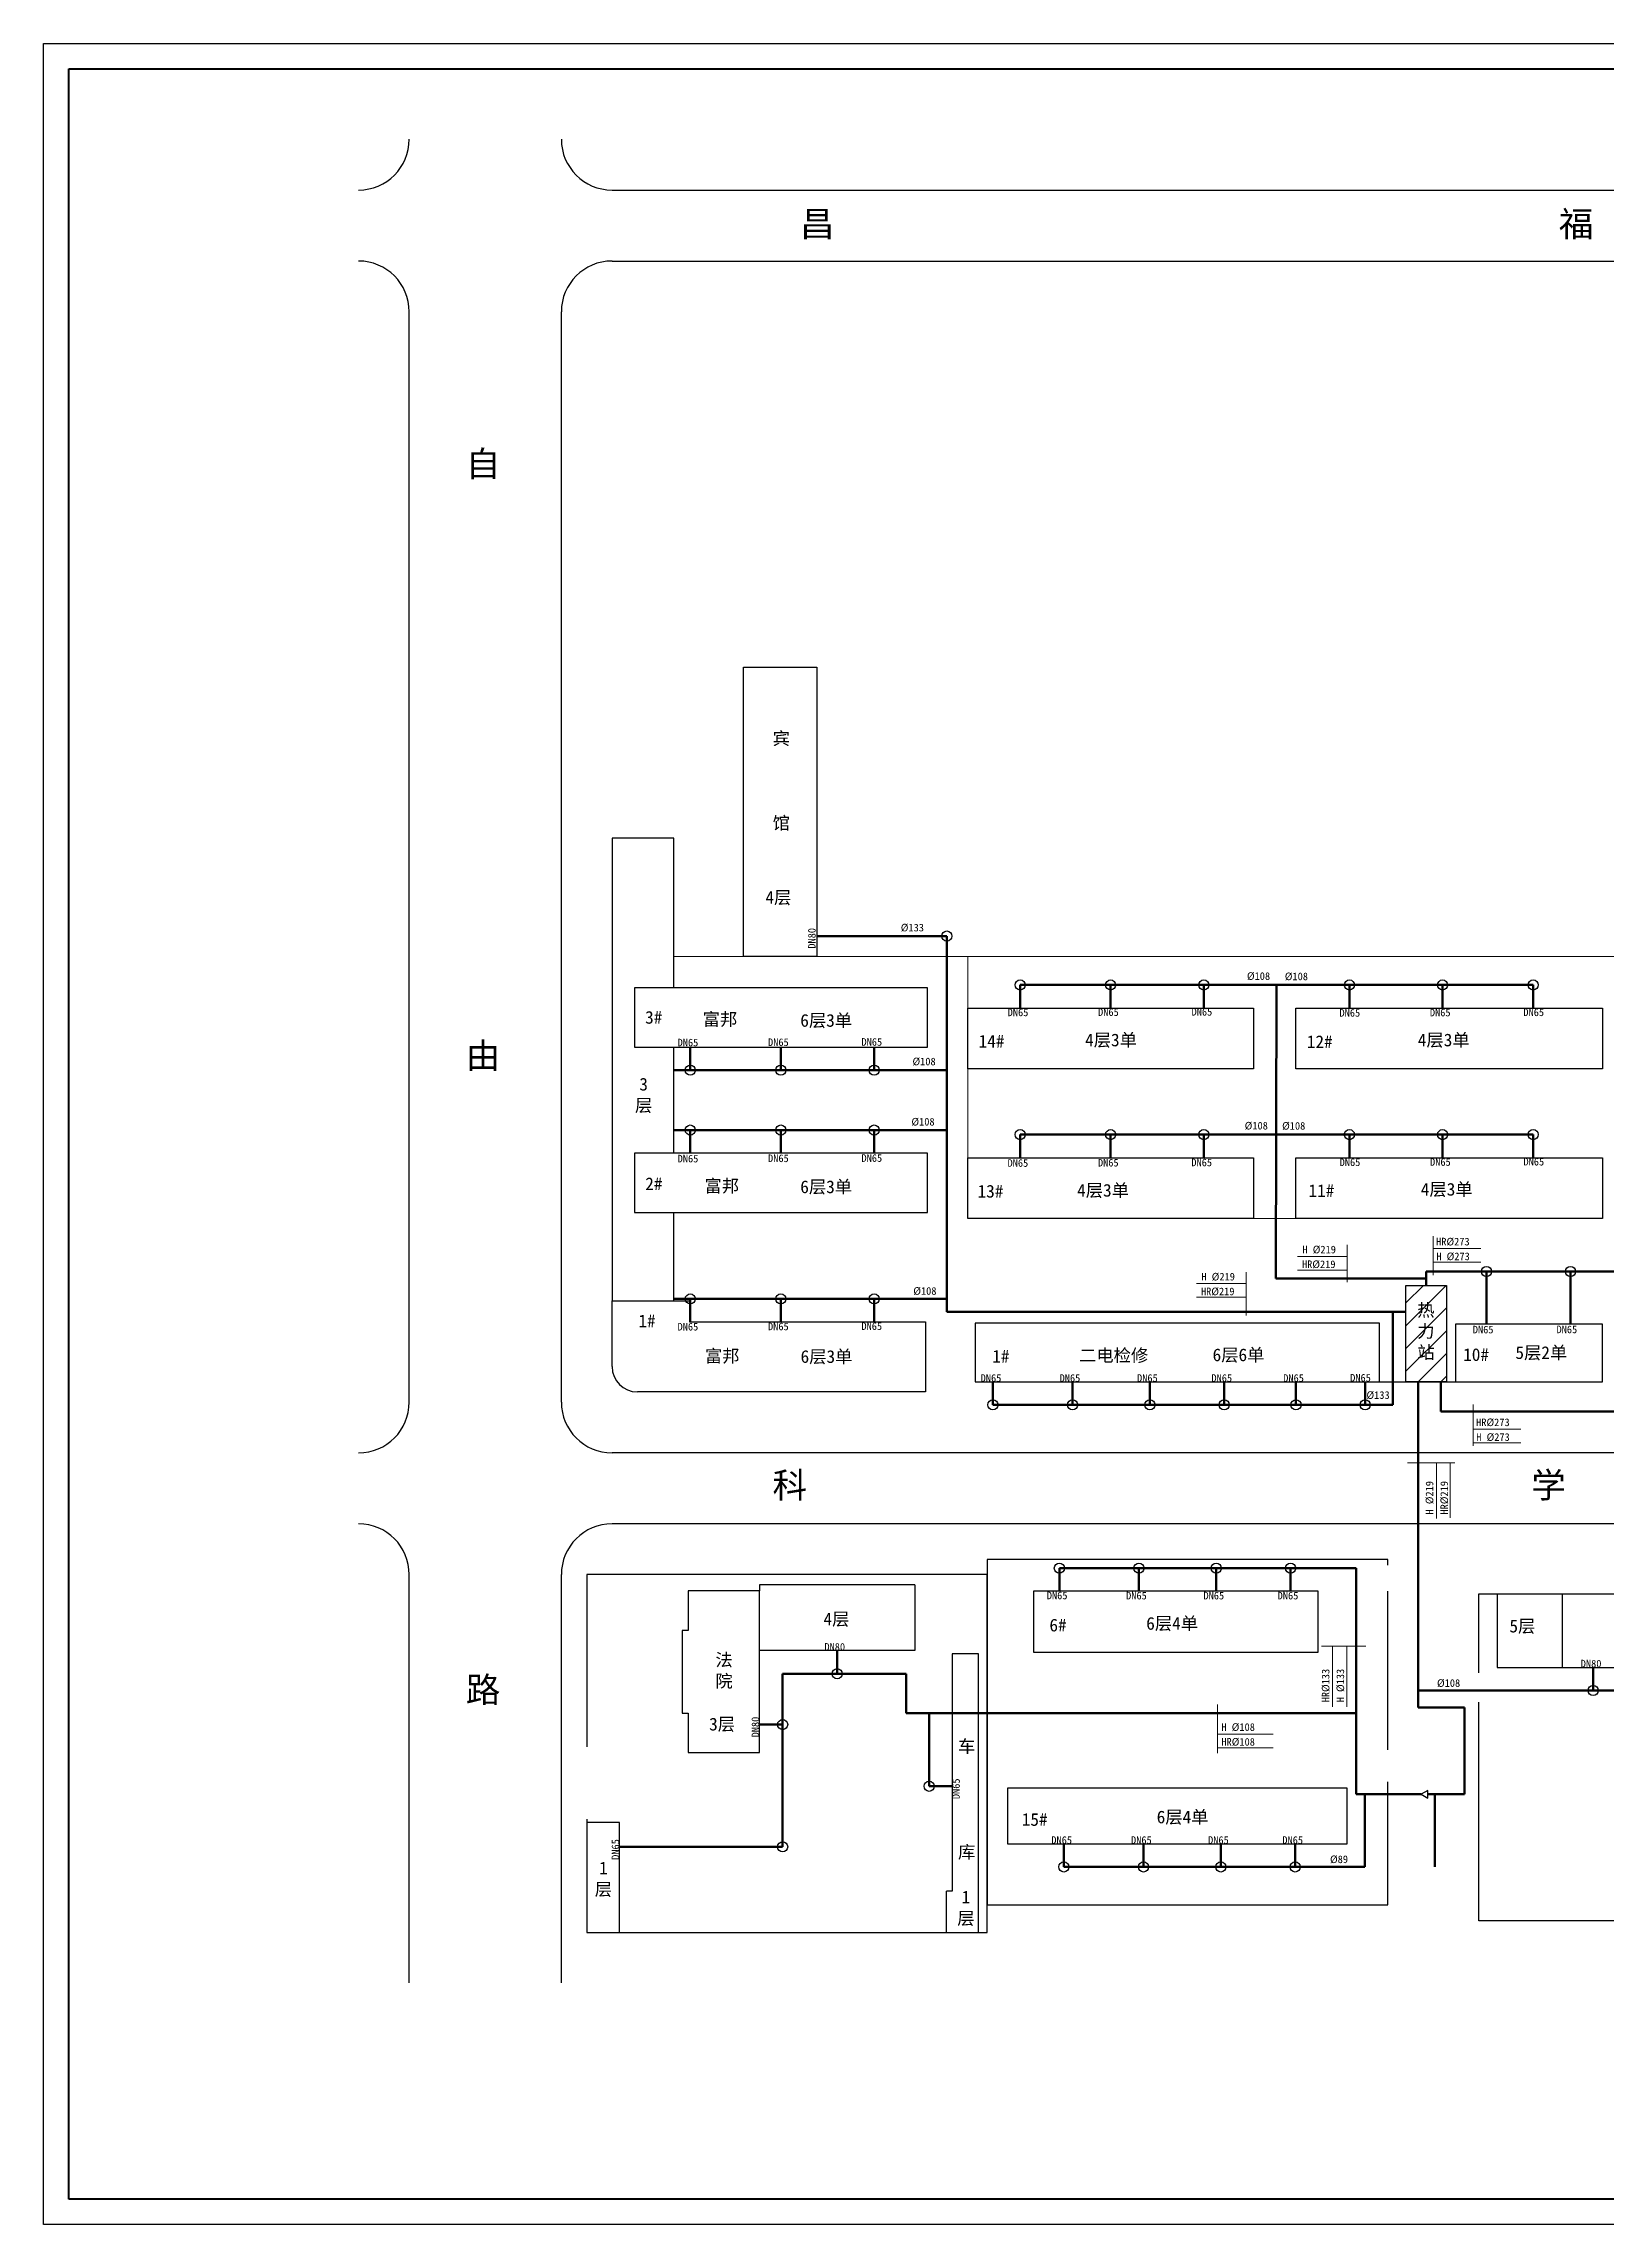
# Model space of a CAD drawing. Header units: millimetres. Extents: x 710 to 1314, y 285 to 715.
# Drawn here: x 710.2 to 1018.4, y 285.3 to 715.3 of the extents above; entities that cross this region are included whole.
import ezdxf

# ---------------------------------------------------------------- set-up
doc = ezdxf.new("R2010")
doc.units = ezdxf.units.MM
doc.layers.add('围栏', color=3, linetype='Continuous')
doc.layers.add('边线', color=1, linetype='Continuous')
doc.layers.add('标注', color=7, linetype='Continuous', lineweight=18)
doc.layers.add('管道', color=7, linetype='Continuous', lineweight=50)

msp = doc.modelspace()

# ---------------------------------------------------------------- hatches: boundary and pattern name
at = {"layer": '标注'}
h = msp.add_hatch(dxfattribs=at)
h.set_pattern_fill('ANSI31', color=5, style=0)
h.paths.add_polyline_path([(986.91, 470.48), (978.91, 470.48), (978.91, 451.48), (986.91, 451.48)])
h.paths.add_polyline_path([(980.52, 467.5), (985.17, 467.5), (985.17, 454), (980.52, 454)], flags=24)

# ---------------------------------------------------------------- linework, layer by layer
at = {"lineweight": 40}
for p, q in [((715.18, 290.35), (715.18, 710.35)), ((715.18, 710.35), (1309.18, 710.35)), ((1309.18, 290.35), (715.18, 290.35))]:
    msp.add_line(p, q, dxfattribs=at)
for p, q in [((822.31, 686.48), (1202.91, 686.48)), ((822.31, 672.48), (1202.91, 672.48)), ((782.31, 447.48), (782.31, 662.48)), ((812.31, 447.48), (812.31, 662.48)), ((848.21, 535.38), (848.21, 592.38)), ((848.21, 592.38), (862.71, 592.38)), ((862.71, 592.38), (862.71, 535.38)), ((822.31, 558.68), (822.31, 467.48)), ((834.51, 558.68), (822.31, 558.68)), ((834.51, 529.18), (834.51, 558.68)), ((862.71, 535.38), (848.21, 535.38)), ((884.51, 529.18), (826.71, 529.18)), ((826.71, 529.18), (826.71, 517.48)), ((884.51, 517.48), (884.51, 529.18)), ((892.51, 525.18), (948.81, 525.18)), ((892.51, 513.18), (892.51, 525.18)), ((948.81, 525.18), (948.81, 513.18)), ((957.21, 525.18), (1017.71, 525.18)), ((957.21, 513.18), (957.21, 525.18)), ((1017.71, 525.18), (1017.71, 513.18)), ((826.71, 517.48), (884.51, 517.48)), ((834.51, 496.58), (834.51, 517.48)), ((948.81, 513.18), (892.51, 513.18)), ((1017.71, 513.18), (957.21, 513.18)), ((826.71, 496.58), (826.71, 484.88)), ((884.51, 496.58), (826.71, 496.58)), ((884.51, 484.88), (884.51, 496.58)), ((892.51, 483.68), (892.51, 495.68)), ((892.51, 495.68), (948.81, 495.68)), ((948.81, 495.68), (948.81, 483.68)), ((957.21, 483.68), (957.21, 495.68)), ((957.21, 495.68), (1017.71, 495.68)), ((1017.71, 495.68), (1017.71, 483.68)), ((826.71, 484.88), (884.51, 484.88)), ((834.51, 467.48), (834.51, 484.88)), ((948.81, 483.68), (892.51, 483.68)), ((1017.71, 483.68), (957.21, 483.68)), ((978.91, 451.48), (978.91, 470.48)), ((978.91, 470.48), (986.91, 470.48)), ((986.91, 470.48), (986.91, 451.48)), ((822.31, 467.48), (834.51, 467.48)), ((822.31, 467.48), (837.61, 467.48)), ((822.31, 454.48), (822.31, 467.48)), ((837.61, 467.48), (837.61, 463.28)), ((837.61, 463.28), (884.11, 463.28)), ((884.11, 463.28), (884.11, 449.48)), ((973.71, 463.08), (893.91, 463.08)), ((893.91, 463.08), (893.91, 451.48)), ((973.71, 451.48), (973.71, 463.08)), ((1017.71, 462.88), (988.71, 462.88)), ((988.71, 462.88), (988.71, 451.48)), ((1017.71, 451.48), (1017.71, 462.88)), ((884.11, 449.48), (827.31, 449.48)), ((893.91, 451.48), (973.71, 451.48)), ((973.71, 451.48), (988.71, 451.48)), ((986.91, 451.48), (978.91, 451.48)), ((988.71, 451.48), (1017.71, 451.48)), ((1202.91, 437.48), (822.31, 437.48)), ((1202.91, 423.48), (822.31, 423.48)), ((782.31, 332.96), (782.31, 413.48)), ((812.31, 332.96), (812.31, 413.48)), ((817.31, 413.48), (817.31, 379.48)), ((896.31, 413.48), (817.31, 413.48)), ((975.31, 416.48), (896.31, 416.48)), ((896.31, 416.48), (896.31, 348.38)), ((896.31, 342.88), (896.31, 413.48)), ((975.31, 415.32), (975.31, 416.48)), ((851.41, 410.28), (837.31, 410.28)), ((837.31, 410.28), (837.31, 402.48)), ((882.01, 411.48), (851.41, 411.48)), ((851.41, 411.48), (851.41, 410.28)), ((851.41, 378.38), (851.41, 410.28)), ((882.01, 411.48), (882.01, 398.48)), ((961.61, 410.18), (905.41, 410.18)), ((905.41, 410.18), (905.41, 398.18)), ((961.61, 398.18), (961.61, 410.18)), ((975.31, 378.91), (975.31, 410.19)), ((993.31, 409.68), (1092.71, 409.68)), ((993.31, 409.68), (996.91, 409.68)), ((993.31, 394.08), (993.31, 409.68)), ((996.91, 409.68), (996.91, 395.18)), ((1009.81, 395.18), (1009.81, 409.68)), ((837.31, 402.48), (836.11, 402.48)), ((836.11, 402.48), (836.11, 386.18)), ((882.01, 398.48), (851.41, 398.48)), ((894.61, 397.82), (889.41, 397.82)), ((889.41, 397.82), (889.41, 351.08)), ((894.61, 342.88), (894.61, 397.82)), ((905.41, 398.18), (961.61, 398.18)), ((996.91, 395.18), (1009.81, 395.18)), ((1009.81, 395.18), (1064.61, 395.18)), ((836.11, 386.18), (837.31, 386.18)), ((837.31, 386.18), (837.31, 378.38)), ((837.31, 378.38), (851.41, 378.38)), ((967.31, 371.38), (900.31, 371.38)), ((900.31, 371.38), (900.31, 360.38)), ((967.31, 360.38), (967.31, 371.38)), ((975.31, 348.38), (975.31, 372.62)), ((817.31, 365.28), (817.31, 342.88)), ((823.81, 364.58), (817.31, 364.58)), ((823.81, 342.88), (823.81, 364.58)), ((900.31, 360.38), (967.31, 360.38)), ((888.31, 342.88), (888.31, 351.08)), ((889.41, 351.08), (888.31, 351.08)), ((896.31, 348.38), (975.31, 348.38)), ((817.31, 342.88), (823.81, 342.88)), ((823.81, 342.88), (888.31, 342.88)), ((888.31, 342.88), (894.61, 342.88)), ((894.61, 342.88), (896.31, 342.88))]:
    msp.add_line(p, q)
msp.add_lwpolyline([(981.94, 370.16), (983.25, 369.4), (983.25, 370.91)], close=True)
for centre in [(888.35, 539.38), (902.8, 529.73), (920.66, 529.73), (939.05, 529.73), (967.75, 529.73), (986.14, 529.73), (1004, 529.73), (837.75, 512.93), (855.61, 512.93), (874, 512.93), (837.75, 501.13), (855.61, 501.13), (874, 501.13), (902.8, 500.23), (920.66, 500.23), (939.05, 500.23), (967.75, 500.23), (986.14, 500.23), (1004, 500.23), (994.81, 473.24), (1011.35, 473.24), (837.75, 467.83), (855.61, 467.83), (874, 467.83), (897.44, 446.93), (913.16, 446.93), (928.41, 446.93), (943.06, 446.93), (957.22, 446.93), (970.85, 446.93), (910.54, 414.73), (926.25, 414.73), (941.5, 414.73), (956.16, 414.73), (866.71, 393.93), (1015.85, 390.63), (855.96, 383.89), (884.86, 371.73), (855.96, 359.79), (911.43, 355.83), (927.14, 355.83), (942.39, 355.83), (957.05, 355.83)]:
    msp.add_circle(centre, 1)
for centre, radius, start, end in [((772.31, 696.48), 10, 270, 360), ((822.31, 696.48), 10, 180, 270), ((772.31, 662.48), 10, 0, 90), ((822.31, 662.48), 10, 90, 180), ((827.31, 454.48), 5, 180, 270), ((772.31, 447.48), 10, 270, 0), ((822.31, 447.48), 10, 180, 270), ((772.31, 413.48), 10, 0, 90), ((822.31, 413.48), 10, 90, 180)]:
    msp.add_arc(centre, radius, start, end)
at = {"layer": '围栏'}
for p, q in [((993.31, 345.18), (993.31, 388.33)), ((1092.71, 345.18), (993.31, 345.18))]:
    msp.add_line(p, q, dxfattribs=at)
at = {"layer": '标注'}
for p, q in [((848.21, 535.38), (834.51, 535.38)), ((862.71, 535.38), (892.51, 535.38)), ((892.51, 535.38), (892.51, 525.18)), ((892.51, 535.38), (1136.21, 535.38)), ((892.51, 495.68), (892.51, 513.18)), ((948.81, 483.68), (957.21, 483.68)), ((967.33, 471.16), (967.33, 478.47)), ((984.28, 472.5), (984.28, 480.18)), ((984.28, 477.76), (993.69, 477.76)), ((947.4, 464.54), (947.4, 473.11)), ((957.5, 476.2), (967.33, 476.2)), ((957.5, 473.5), (967.33, 473.5)), ((984.28, 475.06), (993.69, 475.06)), ((937.57, 470.85), (947.4, 470.85)), ((937.57, 468.15), (947.4, 468.15)), ((978.91, 451.48), (986.91, 451.48)), ((992.17, 438.86), (992.17, 447.04)), ((992.17, 442.13), (1001.58, 442.13)), ((992.17, 439.43), (1001.58, 439.43)), ((988.56, 435.52), (979.19, 435.52)), ((984.92, 424.53), (984.92, 435.52)), ((987.63, 424.69), (987.63, 435.52)), ((970.99, 399.36), (962.27, 399.36)), ((964.43, 387.37), (964.43, 399.36)), ((967.23, 387.37), (967.23, 399.36)), ((941.72, 378.25), (941.72, 387.85)), ((941.72, 382.04), (952.71, 382.04)), ((941.72, 379.34), (952.71, 379.34))]:
    msp.add_line(p, q, dxfattribs=at)
at = {"layer": '管道'}
for p, q in [((888.35, 539.38), (862.71, 539.38)), ((888.35, 465.31), (888.35, 539.38)), ((902.8, 525.18), (902.8, 529.73)), ((902.8, 529.73), (953.4, 529.73)), ((920.66, 525.18), (920.66, 529.73)), ((939.05, 525.18), (939.05, 529.73)), ((953.23, 471.85), (953.4, 529.73)), ((1004, 529.73), (953.4, 529.73)), ((967.75, 525.18), (967.75, 529.73)), ((986.14, 525.18), (986.14, 529.73)), ((1004, 525.18), (1004, 529.73)), ((837.75, 517.48), (837.75, 512.93)), ((855.61, 517.48), (855.61, 512.93)), ((874, 517.48), (874, 512.93)), ((834.51, 512.93), (888.35, 512.93)), ((834.51, 501.13), (888.35, 501.13)), ((837.75, 496.58), (837.75, 501.13)), ((855.61, 496.58), (855.61, 501.13)), ((874, 496.58), (874, 501.13)), ((902.8, 495.68), (902.8, 500.23)), ((902.8, 500.23), (953.4, 500.23)), ((920.66, 495.68), (920.66, 500.23)), ((939.05, 495.68), (939.05, 500.23)), ((1004, 500.23), (953.4, 500.23)), ((967.75, 495.68), (967.75, 500.23)), ((986.14, 495.68), (986.14, 500.23)), ((1004, 495.68), (1004, 500.23)), ((982.91, 470.48), (982.91, 473.24)), ((982.91, 473.24), (1054.52, 473.24)), ((994.81, 473.24), (994.81, 462.88)), ((1011.35, 462.88), (1011.35, 473.24)), ((982.91, 471.85), (953.23, 471.85)), ((834.51, 467.83), (888.35, 467.83)), ((837.75, 463.28), (837.75, 467.83)), ((855.61, 463.28), (855.61, 467.83)), ((874, 463.28), (874, 467.83)), ((978.91, 465.31), (888.35, 465.31)), ((976.29, 465.31), (976.29, 446.93)), ((897.44, 446.93), (897.44, 451.48)), ((913.16, 446.93), (913.16, 451.48)), ((928.41, 446.93), (928.41, 451.48)), ((943.06, 446.93), (943.06, 451.48)), ((957.22, 446.93), (957.22, 451.48)), ((970.85, 446.93), (970.85, 451.48)), ((981.31, 451.48), (981.31, 387.25)), ((985.8, 451.48), (985.8, 445.64)), ((897.44, 446.93), (976.29, 446.93)), ((985.8, 445.64), (1138.73, 445.64)), ((910.54, 414.73), (910.54, 410.18)), ((969.1, 414.73), (910.54, 414.73)), ((926.25, 414.73), (926.25, 410.18)), ((941.5, 414.73), (941.5, 410.18)), ((956.16, 414.73), (956.16, 410.18)), ((969.1, 414.73), (969.1, 370.16)), ((866.71, 393.93), (866.71, 398.48)), ((880.32, 393.93), (855.96, 393.93)), ((855.96, 393.93), (855.96, 359.79)), ((880.32, 386.13), (880.32, 393.93)), ((1015.85, 390.63), (1015.85, 395.18)), ((1044.75, 390.63), (981.31, 390.63)), ((981.31, 387.25), (990.49, 387.25)), ((990.49, 387.25), (990.49, 370.16)), ((851.41, 383.89), (855.96, 383.89)), ((969.1, 386.13), (880.32, 386.13)), ((884.86, 371.73), (884.86, 386.13)), ((884.86, 371.73), (889.41, 371.73)), ((981.94, 370.16), (969.1, 370.16)), ((970.78, 355.83), (970.78, 370.16)), ((990.49, 370.16), (983.25, 370.16)), ((984.61, 355.83), (984.61, 370.16)), ((855.96, 359.79), (823.81, 359.79)), ((911.43, 355.83), (911.43, 360.38)), ((927.14, 355.83), (927.14, 360.38)), ((942.39, 355.83), (942.39, 360.38)), ((957.05, 355.83), (957.05, 360.38)), ((970.78, 355.83), (911.43, 355.83))]:
    msp.add_line(p, q, dxfattribs=at)
at = {"layer": '边线'}
for p, q in [((710.18, 715.35), (1314.18, 715.35)), ((710.18, 285.35), (710.18, 715.35)), ((1314.18, 285.35), (710.18, 285.35))]:
    msp.add_line(p, q, dxfattribs=at)

# ---------------------------------------------------------------- texts
at = {"layer": '标注'}
for s, insert, char_height, width, attachment_point in [('{\\fSimSun|b0|i0|c134|p54;昌                                          福                                        道}', (859.39, 682.29), 5, 325.7609, 1), ('{\\fSimSun|b0|i0|c134|p54;自\\P\\P\\P\\P\\P\\P\\P\\P\\P\\P\\P\\P\\P\\P由\\P\\P\\P\\P\\P\\P\\P\\P\\P\\P\\P\\P\\P\\P\\P路}', (793.46, 634.99), 5, 3.374, 1), ('{\\fSimSun|b0|i0|c134|p54;宾\\P\\P\\P\\P馆}', (853.99, 579.6), 2.5, 4.2681, 1), ('4{\\fSimSun|b0|i0|c134|p54;层}', (852.56, 548.24), 2.5, 8.0087, 1), ('%%C133', (879.26, 541.8), 1.5, 9.9494, 1), ('%%C108', (947.54, 532.24), 1.5, 9.9494, 1), ('%%C108', (955.01, 532.18), 1.5, 9.9494, 1), ('{\\fSimSun|b0|i0|c134|p54;富邦}', (840.2, 524.22), 2.5, 29.1591, 1), ('DN65', (900.35, 525.08), 1.5, 6.3469, 1), ('DN65', (918.18, 525.13), 1.5, 6.3469, 1), ('DN65', (936.62, 525.19), 1.5, 6.3469, 1), ('DN65', (965.8, 524.99), 1.5, 6.3469, 1), ('DN65', (983.63, 525.05), 1.5, 6.3469, 1), ('DN65', (1002.07, 525.1), 1.5, 6.3469, 1), ('3#', (828.83, 524.6), 2.5, 7.9203, 1), ('6{\\fSimSun|b0|i0|c134|p54;层}3{\\fSimSun|b0|i0|c134|p54;单}', (859.44, 524), 2.5, 21.8694, 1), ('4{\\fSimSun|b0|i0|c134|p54;层}3{\\fSimSun|b0|i0|c134|p54;单}', (915.62, 520.14), 2.5, 21.8694, 1), ('4{\\fSimSun|b0|i0|c134|p54;层}3{\\fSimSun|b0|i0|c134|p54;单}', (981.25, 520.14), 2.5, 21.8694, 1), ('DN65', (835.24, 519.14), 1.5, 6.3469, 1), ('DN65', (853.08, 519.19), 1.5, 6.3469, 1), ('DN65', (871.51, 519.25), 1.5, 6.3469, 1), ('14#', (894.62, 519.9), 2.5, 7.9203, 1), ('12#', (959.35, 519.79), 2.5, 7.9203, 1), ('%%C108', (881.57, 515.4), 1.5, 9.9494, 1), ('3{\\fSimSun|b0|i0|c134|p54;层}', (828.54, 507.93), 2.5, 3.1283, 5), ('%%C108', (881.36, 503.52), 1.5, 9.9494, 1), ('%%C108', (947.1, 502.74), 1.5, 9.9494, 1), ('%%C108', (954.48, 502.71), 1.5, 9.9494, 1), ('DN65', (835.25, 496.25), 1.5, 6.3469, 1), ('DN65', (853.08, 496.31), 1.5, 6.3469, 1), ('DN65', (871.51, 496.36), 1.5, 6.3469, 1), ('DN65', (900.32, 495.38), 1.5, 6.3469, 1), ('DN65', (918.15, 495.44), 1.5, 6.3469, 1), ('DN65', (936.58, 495.49), 1.5, 6.3469, 1), ('DN65', (965.83, 495.53), 1.5, 6.3469, 1), ('DN65', (983.66, 495.58), 1.5, 6.3469, 1), ('DN65', (1002.09, 495.64), 1.5, 6.3469, 1), ('2#', (828.86, 491.78), 2.5, 7.9203, 1), ('{\\fSimSun|b0|i0|c134|p54;富邦}', (840.55, 491.37), 2.5, 28.695, 1), ('6{\\fSimSun|b0|i0|c134|p54;层}3{\\fSimSun|b0|i0|c134|p54;单}', (859.44, 491.19), 2.5, 21.8694, 1), ('13#', (894.4, 490.32), 2.5, 7.9203, 1), ('4{\\fSimSun|b0|i0|c134|p54;层}3{\\fSimSun|b0|i0|c134|p54;单}', (914.05, 490.5), 2.5, 21.8694, 1), ('11#', (959.68, 490.43), 2.5, 7.9203, 1), ('4{\\fSimSun|b0|i0|c134|p54;层}3{\\fSimSun|b0|i0|c134|p54;单}', (981.84, 490.7), 2.5, 21.8694, 1), ('H %%C219', (958.48, 478.32), 1.5, 11.8997, 1), ('HR%%C273', (984.86, 479.88), 1.5, 13.5629, 1), ('H %%C219', (938.55, 472.97), 1.5, 11.8997, 1), ('HR%%C219', (958.4, 475.42), 1.5, 11.9811, 1), ('H %%C273', (984.89, 476.97), 1.5, 13.5393, 1), ('%%C108', (881.73, 470.15), 1.5, 9.9494, 1), ('HR%%C219', (938.47, 470.06), 1.5, 11.9811, 1), ('1#', (827.51, 464.74), 2.5, 7.9203, 1), ('{\\fSimSun|b0|i0|c134|p54;热力站}', (981.15, 466.88), 2.5, 3.7242, 1), ('DN65', (835.23, 463.1), 1.5, 6.3469, 1), ('DN65', (853.07, 463.15), 1.5, 6.3469, 1), ('DN65', (871.5, 463.21), 1.5, 6.3469, 1), ('DN65', (992.1, 462.54), 1.5, 6.3469, 1), ('DN65', (1008.61, 462.57), 1.5, 6.3469, 1), ('{\\fSimSun|b0|i0|c134|p54;富邦}', (840.63, 457.83), 2.5, 28.5066, 1), ('6{\\fSimSun|b0|i0|c134|p54;层}3{\\fSimSun|b0|i0|c134|p54;单}', (859.5, 457.72), 2.5, 21.8694, 1), ('1#', (897.31, 457.78), 2.5, 7.9203, 1), ('{\\fSimSun|b0|i0|c134|p54;二电检修}', (914.43, 457.95), 2.5, 36.9105, 1), ('6{\\fSimSun|b0|i0|c134|p54;层}6{\\fSimSun|b0|i0|c134|p54;单}', (940.77, 458.05), 2.5, 21.8694, 1), ('10#', (990.19, 458.1), 2.5, 7.9203, 1), ('5{\\fSimSun|b0|i0|c134|p54;层}2{\\fSimSun|b0|i0|c134|p54;单}', (1000.5, 458.49), 2.5, 21.8694, 1), ('DN65', (895.02, 452.98), 1.5, 6.3469, 1), ('DN65', (910.59, 452.98), 1.5, 6.3469, 1), ('DN65', (925.87, 452.98), 1.5, 6.3469, 1), ('DN65', (940.54, 452.98), 1.5, 6.3469, 1), ('DN65', (954.7, 452.98), 1.5, 6.3469, 1), ('DN65', (967.91, 453.03), 1.5, 6.7709, 1), ('%%C133', (971.12, 449.62), 1.5, 10.1441, 1), ('HR%%C273', (992.75, 444.25), 1.5, 13.5629, 1), ('H %%C273', (992.77, 441.34), 1.5, 13.5393, 1), ('{\\fSimSun|b0|i0|c134|p54;科                                          学                                        路}', (853.96, 433.61), 5, 325.7609, 1), ('DN65', (908.07, 410.11), 1.5, 6.3469, 1), ('DN65', (923.71, 410.08), 1.5, 6.3469, 1), ('DN65', (938.97, 410.08), 1.5, 6.3469, 1), ('DN65', (953.6, 410.08), 1.5, 6.3469, 1), ('4{\\fSimSun|b0|i0|c134|p54;层}', (864.02, 405.96), 2.5, 7.2548, 1), ('6#', (908.58, 404.77), 2.5, 7.9203, 1), ('6{\\fSimSun|b0|i0|c134|p54;层}4{\\fSimSun|b0|i0|c134|p54;单}', (927.68, 405.1), 2.5, 21.8694, 1), ('5{\\fSimSun|b0|i0|c134|p54;层}', (999.32, 404.57), 2.5, 7.5386, 1), ('DN80', (864.2, 399.98), 1.5, 6.3469, 1), ('{\\fSimSun|b0|i0|c134|p54;法院}', (842.7, 397.91), 2.5, 1.33, 1), ('DN80', (1013.39, 396.68), 1.5, 6.3469, 1), ('%%C108', (985.03, 392.84), 1.5, 9.9494, 1), ('3{\\fSimSun|b0|i0|c134|p54;层}', (841.46, 385.24), 2.5, 7.2548, 1), ('H %%C108', (942.5, 384.16), 1.5, 14.4416, 1), ('{\\fSimSun|b0|i0|c134|p54;车\\P\\P\\P\\P\\P库}', (890.56, 380.86), 2.5, 2.6197, 1), ('HR%%C108', (942.5, 381.25), 1.5, 14.4416, 1), ('15#', (903.12, 366.44), 2.5, 7.9203, 1), ('6{\\fSimSun|b0|i0|c134|p54;层}4{\\fSimSun|b0|i0|c134|p54;单}', (929.74, 366.93), 2.5, 21.8694, 1), ('DN65', (908.96, 361.88), 1.5, 6.3469, 1), ('DN65', (924.68, 361.88), 1.5, 6.3469, 1), ('DN65', (939.88, 361.88), 1.5, 6.3469, 1), ('DN65', (954.53, 361.88), 1.5, 6.3469, 1), ('%%C89', (963.93, 358.09), 1.5, 9.9494, 1), ('1{\\fSimSun|b0|i0|c134|p54;层}', (820.61, 353.37), 2.5, 3.1283, 5), ('1{\\fSimSun|b0|i0|c134|p54;层}', (892.11, 347.64), 2.5, 3.1283, 5)]:
    msp.add_mtext(s, dxfattribs=dict(at, insert=insert, char_height=char_height, width=width, attachment_point=attachment_point))
at = {"layer": '标注', "char_height": 1.5, "attachment_point": 1, "rotation": 90}
for s, insert, width in [('DN80', (860.96, 536.89), 3.133), ('H %%C219', (982.8, 425.31), 14.4416), ('HR%%C219', (985.71, 425.31), 14.4416), ('HR%%C133', (962.31, 388.28), 14.035), ('H %%C133', (965.21, 388.28), 14.035), ('DN80', (849.83, 381.37), 3.133), ('DN65', (889.41, 369.2), 3.133), ('DN65', (822.22, 357.23), 3.133)]:
    msp.add_mtext(s, dxfattribs=dict(at, insert=insert, width=width))

doc.saveas('drawing.dxf')
